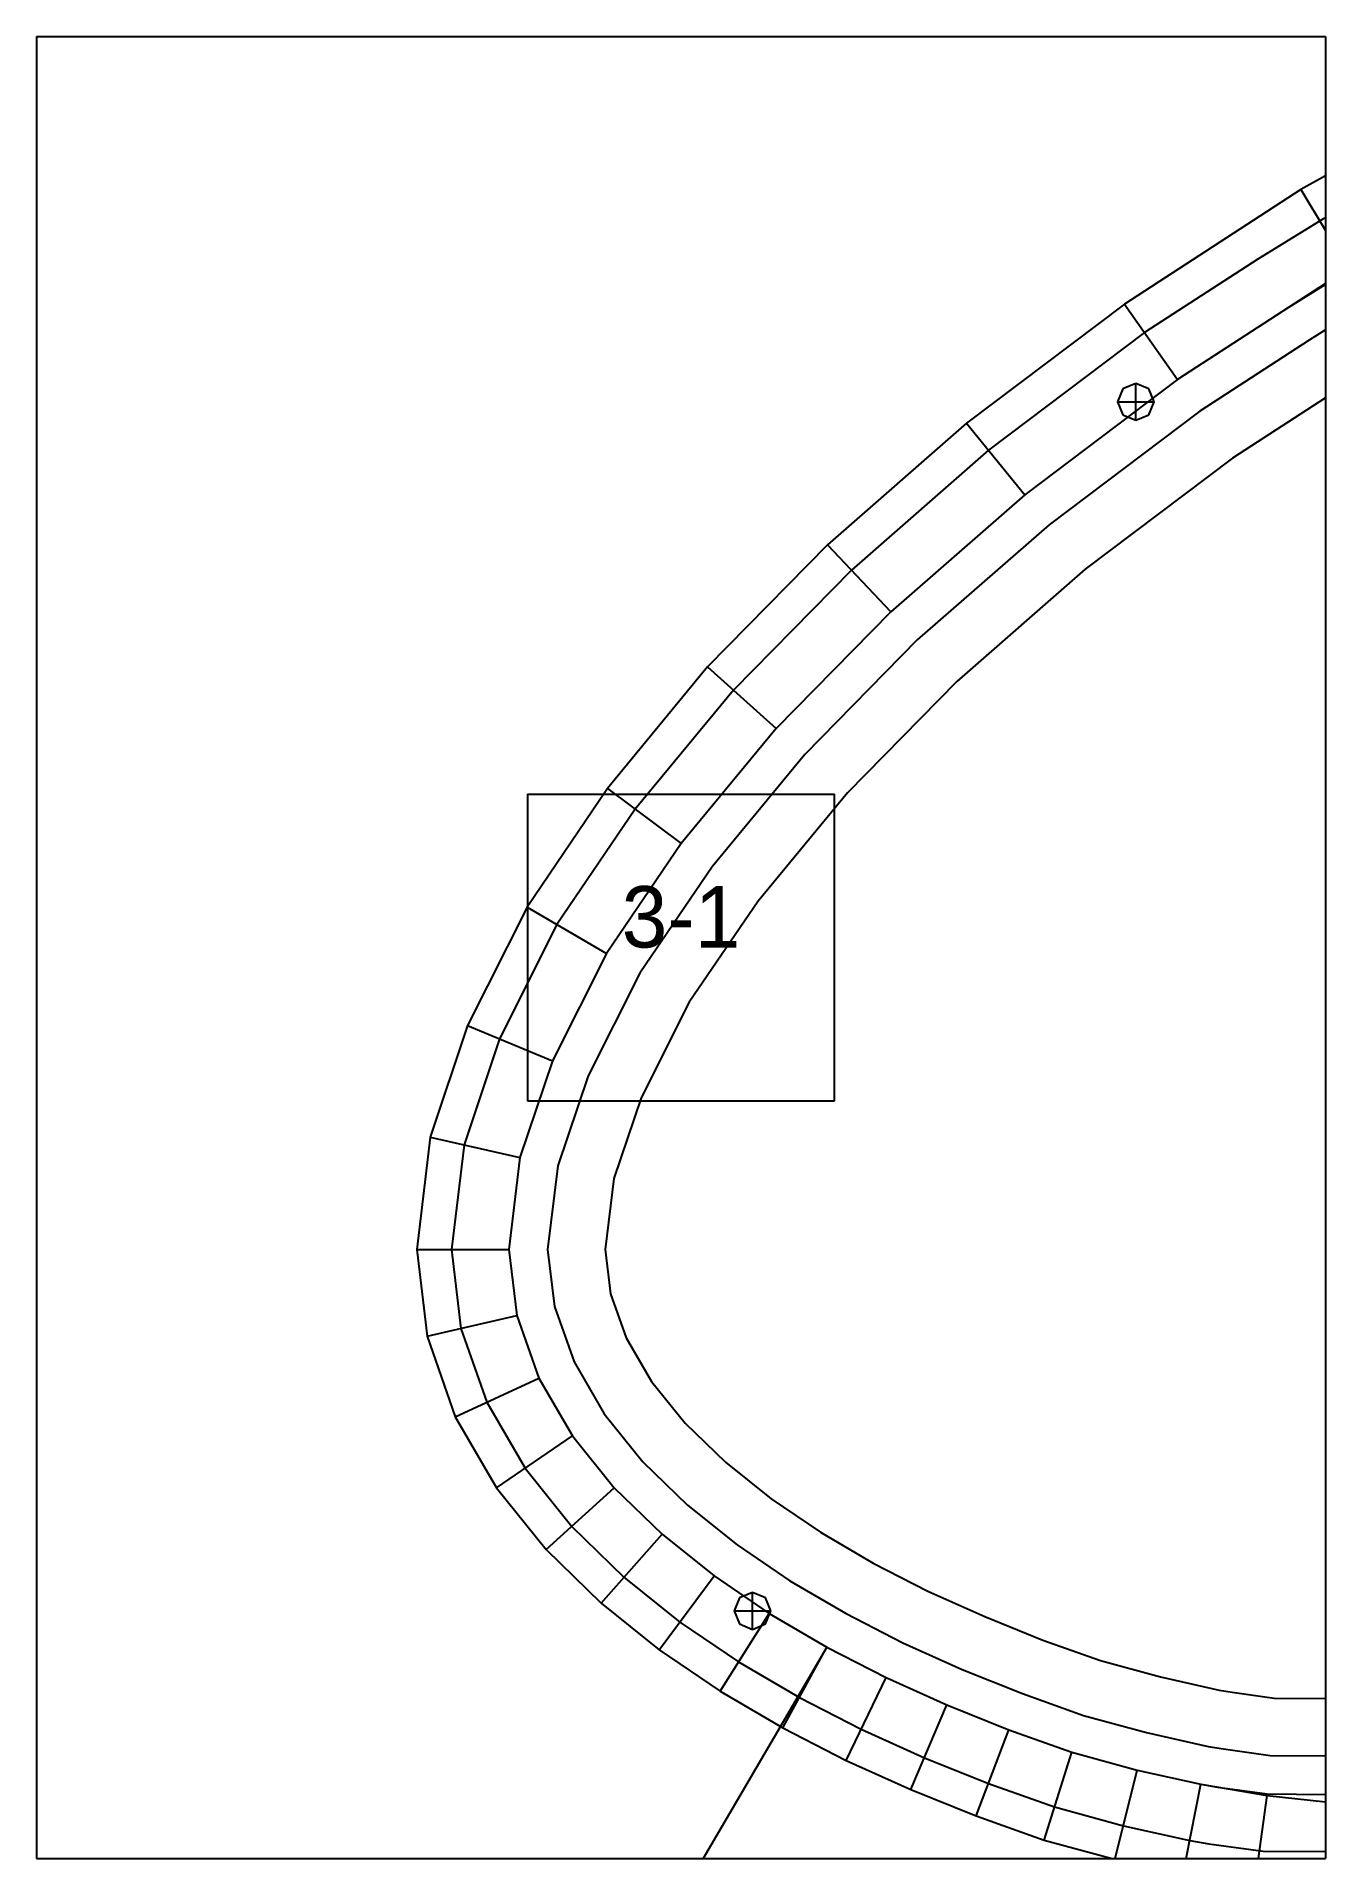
# Paper-space layout 'Plan 3-1' of a CAD drawing. Header units: metres, sheet in millimetres. Extents: x 0 to 210, y 0 to 297.
# The model-space entities are those that its viewports show. They can reach past a viewport. Long polylines and large blocks are cut down to what shows.
import ezdxf
from ezdxf.enums import TextEntityAlignment as Align

# ---------------------------------------------------------------- set-up
doc = ezdxf.new("R2010")
doc.units = ezdxf.units.M
for name, color, linetype in [('default', 7, 'Continuous'), ('TEXTLAYER', 7, 'Continuous'), ('VIEWPORTS', 7, 'Continuous')]:
    doc.layers.add(name, color=color, linetype=linetype)

msp = doc.modelspace()

# ---------------------------------------------------------------- linework, layer by layer
at = {"color": 9}
for p, q in [((0, -297), (0, -594)), ((210, -297), (210, -594)), ((210, -297), (210, -594)), ((0, -594), (210, -594)), ((0, -594), (210, -594)), ((0, -594), (0, -891)), ((210, -594), (420, -594)), ((210, -594), (210, -891)), ((210, -594), (420, -594)), ((210, -594), (210, -891)), ((80, -717.5), (130, -717.5)), ((80, -717.5), (80, -767.5)), ((130, -767.5), (130, -717.5)), ((80, -767.5), (130, -767.5)), ((0, -891), (210, -891)), ((0, -891), (210, -891)), ((0, -891), (0, -1188)), ((210, -891), (420, -891)), ((210, -891), (210, -1188)), ((210, -891), (420, -891)), ((210, -891), (210, -1188))]:
    msp.add_line(p, q, dxfattribs=at)
at = {"layer": 'default', "color": 7, "linetype": 'Continuous'}
for p, q in [((237.6, -601.29), (205.99, -618.97)), ((242.24, -610.81), (209.54, -623.77)), ((205.99, -618.97), (177.27, -637.65)), ((205.99, -618.97), (213.75, -631.81)), ((209.54, -623.77), (198.95, -630.28)), ((198.95, -630.28), (180.51, -642.28)), ((213.75, -631.81), (185.88, -649.94)), ((213.75, -632.12), (203.96, -638.18)), ((177.27, -637.65), (151.53, -657.06)), ((177.27, -637.65), (185.88, -649.94)), ((203.96, -638.18), (185.88, -649.94)), ((216.58, -637.75), (207.33, -643.5)), ((180.51, -642.28), (155.1, -661.45)), ((207.33, -643.5), (189.5, -655.1)), ((185.88, -649.94), (160.99, -668.71)), ((185.88, -649.94), (160.99, -668.71)), ((176.97, -651.43), (176.09, -653.56)), ((179.09, -650.56), (176.97, -651.43)), ((181.21, -651.43), (179.09, -650.56)), ((179.09, -656.56), (179.09, -650.56)), ((182.09, -653.56), (181.21, -651.43)), ((212.34, -651.39), (194.86, -662.75)), ((189.5, -655.1), (164.96, -673.6)), ((176.09, -653.56), (176.97, -655.68)), ((176.09, -653.56), (182.09, -653.56)), ((176.97, -655.68), (179.09, -656.56)), ((179.09, -656.56), (181.21, -655.68)), ((181.21, -655.68), (182.09, -653.56)), ((151.53, -657.06), (128.88, -676.87)), ((151.53, -657.06), (160.99, -668.71)), ((155.1, -661.45), (132.75, -680.98)), ((194.86, -662.75), (170.86, -680.85)), ((160.99, -668.71), (139.17, -687.78)), ((160.99, -668.71), (139.17, -687.78)), ((164.96, -673.6), (143.5, -692.36)), ((128.88, -676.87), (109.34, -696.77)), ((128.88, -676.87), (139.17, -687.78)), ((132.75, -680.98), (113.54, -700.55)), ((170.86, -680.85), (149.91, -699.16)), ((139.17, -687.78), (120.49, -706.8)), ((139.17, -687.78), (120.49, -706.8)), ((143.5, -692.36), (125.18, -711.02)), ((109.34, -696.77), (93.02, -716.58)), ((109.34, -696.77), (120.49, -706.8)), ((113.54, -700.55), (97.54, -719.97)), ((149.91, -699.16), (132.13, -717.27)), ((120.49, -706.8), (105.02, -725.57)), ((120.49, -706.8), (105.02, -725.57)), ((125.18, -711.02), (110.07, -729.35)), ((93.02, -716.58), (79.92, -735.9)), ((93.02, -716.58), (105.02, -725.57)), ((132.13, -717.27), (117.55, -734.96)), ((97.54, -719.97), (84.79, -738.76)), ((105.02, -725.57), (92.86, -743.49)), ((105.02, -725.57), (92.86, -743.49)), ((110.07, -729.35), (98.29, -746.68)), ((79.92, -735.9), (70.24, -755.22)), ((79.92, -735.9), (92.86, -743.49)), ((117.55, -734.96), (106.35, -751.41)), ((84.79, -738.76), (75.45, -757.39)), ((92.86, -743.49), (84.08, -760.99)), ((92.86, -743.49), (84.08, -760.99)), ((98.29, -746.68), (89.9, -763.42)), ((106.35, -751.41), (98.53, -767.02)), ((70.24, -755.22), (64.14, -773.4)), ((70.24, -755.22), (84.08, -760.99)), ((75.45, -757.39), (69.65, -774.65)), ((84.08, -760.99), (78.77, -776.71)), ((84.08, -760.99), (78.77, -776.71)), ((89.9, -763.42), (84.92, -778.11)), ((98.53, -767.02), (94.04, -780.17)), ((64.14, -773.4), (61.97, -791.7)), ((64.14, -773.4), (78.77, -776.71)), ((69.65, -774.65), (67.62, -791.7)), ((78.77, -776.71), (76.97, -791.7)), ((78.77, -776.71), (76.97, -791.7)), ((84.92, -778.11), (83.27, -791.7)), ((94.04, -780.17), (92.62, -791.7)), ((61.97, -791.7), (76.97, -791.7)), ((61.97, -791.7), (63.63, -805.86)), ((67.62, -791.7), (69.14, -804.58)), ((76.97, -791.7), (78.24, -802.47)), ((76.97, -791.7), (78.24, -802.47)), ((83.27, -791.7), (84.38, -801.04)), ((92.62, -791.7), (93.49, -798.93)), ((93.49, -798.93), (96.06, -806.14)), ((84.38, -801.04), (87.57, -810.06)), ((63.63, -805.86), (78.24, -802.47)), ((69.14, -804.58), (73.36, -816.62)), ((78.24, -802.47), (81.85, -812.7)), ((78.24, -802.47), (81.85, -812.7)), ((63.63, -805.86), (68.23, -818.99)), ((96.06, -806.14), (100.2, -813.23)), ((87.57, -810.06), (92.5, -818.53)), ((68.23, -818.99), (81.85, -812.7)), ((81.85, -812.7), (87.31, -822.09)), ((81.85, -812.7), (87.31, -822.09)), ((100.2, -813.23), (105.69, -820.02)), ((73.36, -816.62), (79.6, -827.39)), ((68.23, -818.99), (74.94, -830.59)), ((92.5, -818.53), (98.78, -826.31)), ((74.94, -830.59), (87.31, -822.09)), ((87.31, -822.09), (94.12, -830.55)), ((87.31, -822.09), (94.12, -830.55)), ((105.69, -820.02), (112.27, -826.41)), ((79.6, -827.39), (87.2, -836.85)), ((98.78, -826.31), (106.08, -833.42)), ((112.27, -826.41), (119.68, -832.34)), ((74.94, -830.59), (83.03, -840.65)), ((83.03, -840.65), (94.12, -830.55)), ((94.12, -830.55), (101.91, -838.14)), ((94.12, -830.55), (101.91, -838.14)), ((106.08, -833.42), (114.13, -839.87)), ((119.68, -832.34), (127.73, -837.81)), ((87.2, -836.85), (95.71, -845.14)), ((91.97, -849.37), (101.91, -838.14)), ((101.91, -838.14), (110.39, -844.93)), ((101.91, -838.14), (110.39, -844.93)), ((114.13, -839.87), (122.74, -845.71)), ((127.73, -837.81), (136.31, -842.83)), ((83.03, -840.65), (91.97, -849.37)), ((136.31, -842.83), (145.22, -847.39)), ((95.71, -845.14), (104.83, -852.46)), ((101.47, -857), (110.39, -844.93)), ((110.39, -844.93), (119.38, -851.04)), ((110.39, -844.93), (119.38, -851.04)), ((122.74, -845.71), (131.81, -851.02)), ((91.97, -849.37), (101.47, -857)), ((114.53, -848.52), (113.65, -850.64)), ((116.65, -847.64), (114.53, -848.52)), ((118.77, -848.52), (116.65, -847.64)), ((116.65, -853.64), (116.65, -847.64)), ((119.65, -850.64), (118.77, -848.52)), ((145.22, -847.39), (154.47, -851.57)), ((111.37, -863.72), (119.38, -851.04)), ((113.65, -850.64), (114.53, -852.76)), ((113.65, -850.64), (119.65, -850.64)), ((118.77, -852.76), (119.65, -850.64)), ((119.38, -851.04), (128.78, -856.55)), ((119.38, -851.04), (128.78, -856.55)), ((131.81, -851.02), (141.16, -855.82)), ((154.47, -851.57), (163.97, -855.38)), ((104.83, -852.46), (114.38, -858.94)), ((114.53, -852.76), (116.65, -853.64)), ((116.65, -853.64), (118.77, -852.76)), ((101.47, -857), (111.37, -863.72)), ((128.78, -856.55), (108.57, -891.06)), ((121.57, -869.7), (128.78, -856.55)), ((128.78, -856.55), (138.43, -861.49)), ((128.78, -856.55), (138.43, -861.49)), ((141.16, -855.82), (150.8, -860.17)), ((163.97, -855.38), (173.35, -858.74)), ((114.38, -858.94), (124.29, -864.74)), ((150.8, -860.17), (160.65, -864.12)), ((173.35, -858.74), (183.09, -861.39)), ((111.37, -863.72), (121.57, -869.7)), ((131.92, -875.01), (138.43, -861.49)), ((138.43, -861.49), (148.33, -865.97)), ((138.43, -861.49), (148.33, -865.97)), ((160.65, -864.12), (170.55, -867.66)), ((183.09, -861.39), (192.69, -863.54)), ((192.69, -863.54), (194.77, -863.88)), ((194.77, -863.88), (201.64, -864.85)), ((210.26, -864.93), (218.84, -863.83)), ((124.29, -864.74), (134.37, -869.92)), ((142.45, -879.77), (148.33, -865.97)), ((148.33, -865.97), (158.42, -870.01)), ((148.33, -865.97), (158.42, -870.01)), ((201.64, -864.85), (210.26, -864.93)), ((121.57, -869.7), (131.92, -875.01)), ((134.37, -869.92), (144.67, -874.57)), ((153.11, -884.04), (158.42, -870.01)), ((158.42, -870.01), (168.66, -873.67)), ((158.42, -870.01), (168.66, -873.67)), ((170.55, -867.66), (180.84, -870.46)), ((180.84, -870.46), (190.89, -872.71)), ((190.89, -872.71), (193.36, -873.13)), ((193.36, -873.13), (200.96, -874.18)), ((210.81, -874.26), (220.63, -873.01)), ((131.92, -875.01), (142.45, -879.77)), ((144.67, -874.57), (155.11, -878.76)), ((164.17, -887.98), (168.66, -873.67)), ((168.66, -873.67), (179.32, -876.57)), ((168.66, -873.67), (179.32, -876.57)), ((200.96, -874.18), (210.81, -874.26)), ((155.11, -878.76), (165.86, -882.59)), ((175.71, -891.13), (179.32, -876.57)), ((179.32, -876.57), (189.68, -878.9)), ((179.32, -876.57), (189.68, -878.9)), ((186.8, -893.62), (189.68, -878.9)), ((189.68, -878.9), (192.41, -879.35)), ((189.68, -878.9), (200.51, -880.71)), ((142.45, -879.77), (153.11, -884.04)), ((192.41, -879.35), (200.51, -880.46)), ((198.44, -895.57), (200.51, -880.71)), ((200.51, -880.46), (211.19, -880.55)), ((200.51, -880.71), (211.19, -881.89)), ((209.94, -896.84), (211.19, -881.89)), ((211.19, -880.55), (221.84, -879.19)), ((211.19, -881.89), (221.84, -882.49)), ((153.11, -884.04), (164.17, -887.98)), ((165.86, -882.59), (177.07, -885.65)), ((164.17, -887.98), (175.71, -891.13)), ((177.07, -885.65), (187.89, -888.07)), ((187.89, -888.07), (191.01, -888.6)), ((191.01, -888.6), (199.83, -889.79)), ((199.83, -889.79), (211.74, -889.88)), ((175.71, -891.13), (186.8, -893.62))]:
    msp.add_line(p, q, dxfattribs=at)

# ---------------------------------------------------------------- texts
at = {"layer": 'TEXTLAYER', "color": 1}
msp.add_text('3-1', height=10, dxfattribs=at).set_placement((105, -742.5), align=Align.CENTER)

psp = doc.layouts.new('Plan 3-1')

# ---------------------------------------------------------------- viewports
at = {"layer": 'VIEWPORTS'}
psp.add_viewport(center=(105, 148.5), size=(210, 297), view_center_point=(105, -742.5), view_height=297, dxfattribs=at)

doc.saveas('drawing.dxf')
